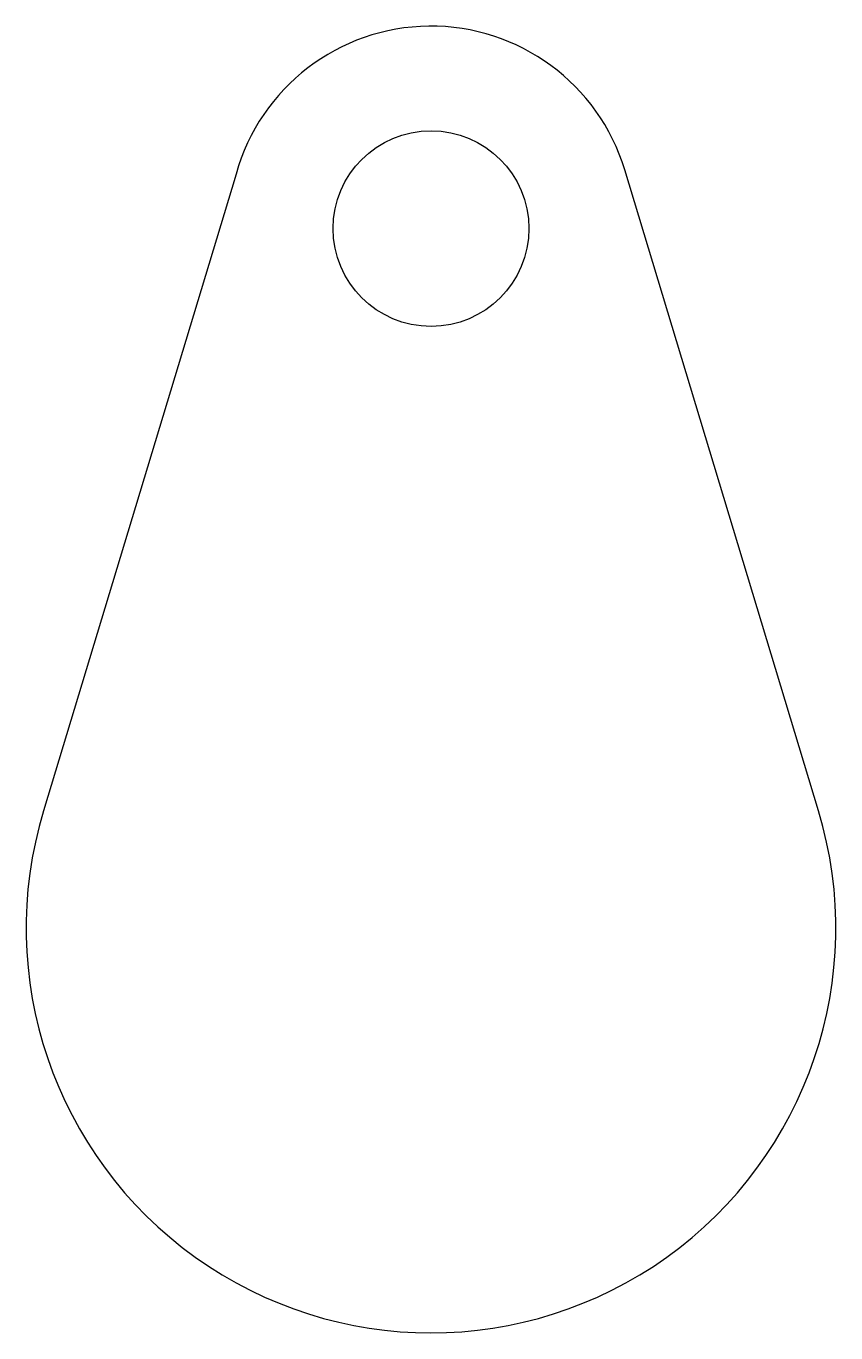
# Model space of a CAD drawing. Extents: x -3.761 to -3.288, y -0.216 to 0.546.
import ezdxf

# ---------------------------------------------------------------- set-up
doc = ezdxf.new("R2010")
doc.units = 0
doc.header["$MEASUREMENT"] = 0
doc.layers.add('VISIBLE', color=7, linetype='CONTINUOUS')

msp = doc.modelspace()

# ---------------------------------------------------------------- linework, layer by layer
at = {"layer": 'VISIBLE'}
for p, q in [((-3.6381, 0.45984), (-3.75046, 0.0883)), ((-3.29824, 0.08828), (-3.4113, 0.46221))]:
    msp.add_line(p, q, dxfattribs=at)
msp.add_circle((-3.52435, 0.42803), 0.05709, dxfattribs=at)
for centre, radius, start, end in [((-3.52435, 0.42803), 0.11811, 16.8225, 164.37632), ((-3.52435, 0.01992), 0.23622, 163.17369, 16.8225)]:
    msp.add_arc(centre, radius, start, end, dxfattribs=at)

doc.saveas('drawing.dxf')
